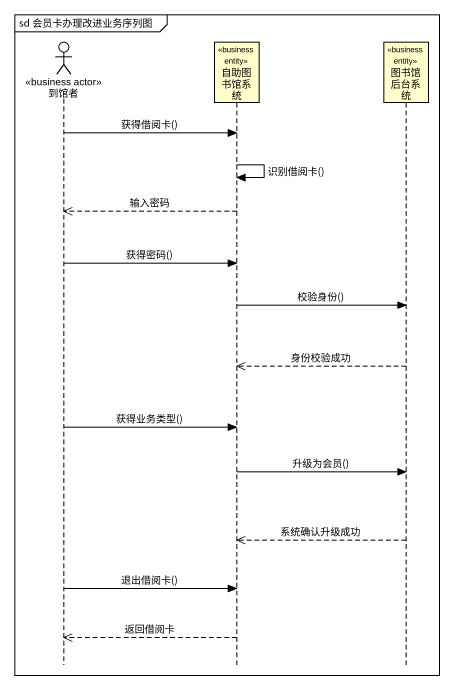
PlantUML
@startuml
mainframe sd 会员卡办理改进业务序列图
hide footbox
actor 到馆者 <<business actor>>
participant 自助图书馆系统 <<business entity>>
participant 图书馆后台系统 <<business entity>>

到馆者 -> 自助图书馆系统 : 获得借阅卡()
自助图书馆系统 -> 自助图书馆系统 : 识别借阅卡()
自助图书馆系统 -->> 到馆者 : 输入密码
到馆者 -> 自助图书馆系统 : 获得密码()
自助图书馆系统 -> 图书馆后台系统 : 校验身份()
图书馆后台系统 -->> 自助图书馆系统 : 身份校验成功
到馆者 -> 自助图书馆系统 : 获得业务类型()
自助图书馆系统 -> 图书馆后台系统 : 升级为会员()
图书馆后台系统 -->> 自助图书馆系统 : 系统确认升级成功
到馆者 -> 自助图书馆系统 : 退出借阅卡()
自助图书馆系统 -->> 到馆者 : 返回借阅卡
@enduml
